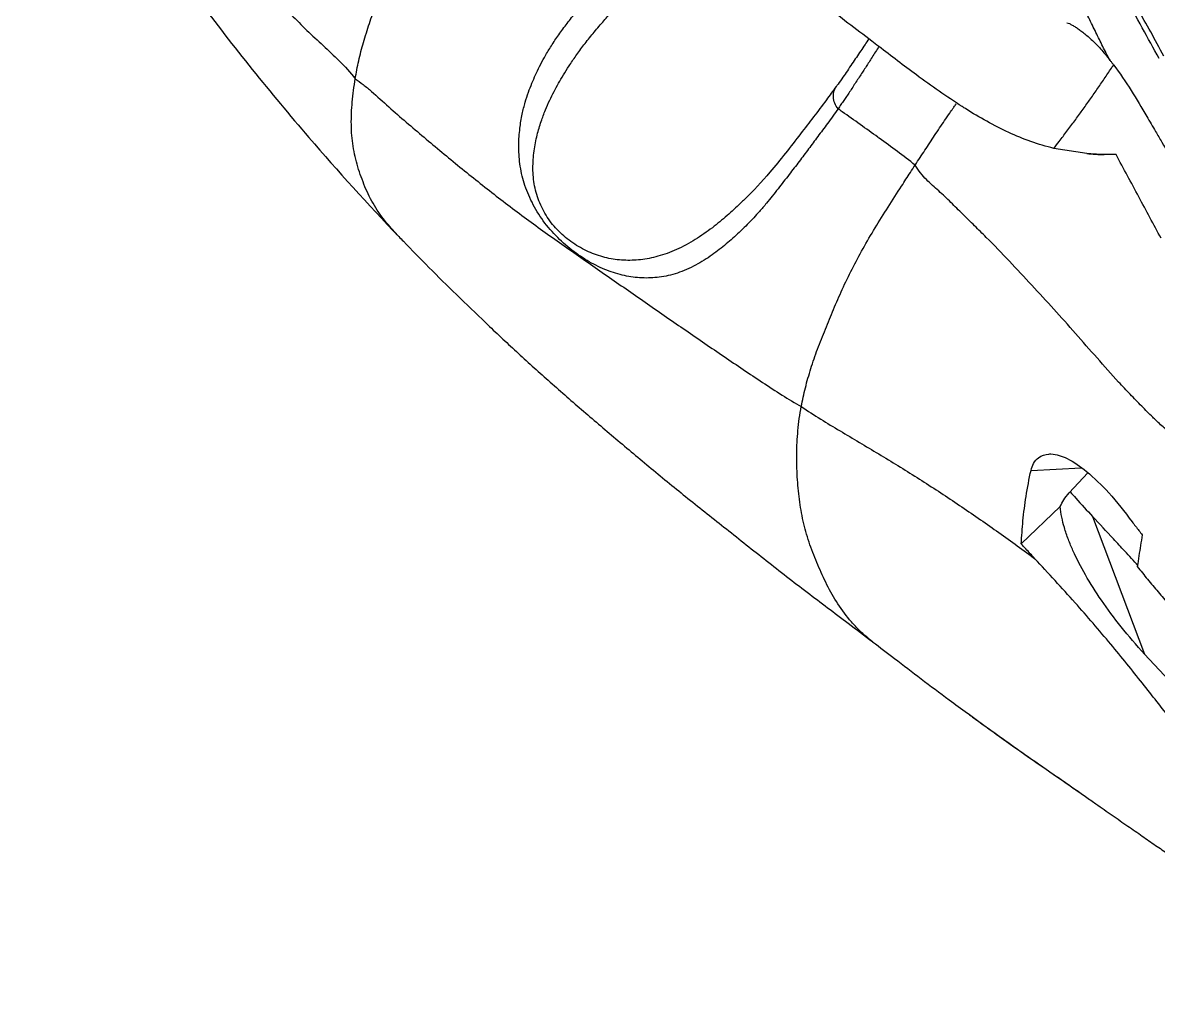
# Model space of a CAD drawing. Header units: inches. Extents: x 133169 to 134399, y -43543 to -42673.
# Drawn here: x 133283.95 to 133309.28, y -43423.07 to -43401.25 of the extents above; entities that cross this region are included whole.
import ezdxf

# ---------------------------------------------------------------- set-up
doc = ezdxf.new("R2010")
doc.units = ezdxf.units.IN
doc.header["$LTSCALE"] = 2
doc.header["$MEASUREMENT"] = 0
doc.layers.get('0').update_dxf_attribs({"linetype": 'CONTINUOUS'})

msp = doc.modelspace()

# ---------------------------------------------------------------- linework, layer by layer
at = {"color": 7, "linetype": 'Continuous'}
for p, q in [((133302.094, -43402.674), (133302.095, -43402.672)), ((133307.682, -43404.166), (133306.948, -43404.05)), ((133300.062, -43405.178), (133300.052, -43405.187)), ((133292.337, -43406.015), (133292.337, -43406.014)), ((133306.439, -43411.231), (133307.555, -43411.173)), ((133307.704, -43411.281), (133307.29, -43411.734)), ((133307.093, -43412.037), (133306.221, -43412.87)), ((133307.812, -43412.258), (133308.974, -43415.325)), ((133302.908, -43415.054), (133302.907, -43415.053)), ((133310.434, -43416.901), (133308.974, -43415.325)), ((133305.019, -43416.643), (133305.034, -43416.654)), ((133307.646, -43418.497), (133307.656, -43418.504))]:
    msp.add_line(p, q, dxfattribs=at)
for points, start_tangent, end_tangent in [([(133283.949, -43393.103), (133284.177, -43393.501), (133284.422, -43393.945), (133284.677, -43394.388), (133284.941, -43394.824), (133285.488, -43395.676), (133286.055, -43396.513), (133286.64, -43397.333), (133287.254, -43398.127), (133287.894, -43398.895), (133288.559, -43399.637), (133289.24, -43400.362), (133289.935, -43401.07), (133290.29, -43401.418), (133290.648, -43401.757), (133291.006, -43402.097), (133291.366, -43402.498)], (0.514372, -0.857567), (0.610108, -0.792319)), ([(133284.394, -43395.308), (133285.722, -43397.649), (133287.858, -43400.731), (133290.333, -43403.808), (133292.337, -43406.014)], (0.451911, -0.892063), (0.69341, -0.720543)), ([(133291.366, -43402.498), (133291.444, -43402.098), (133291.55, -43401.687), (133291.682, -43401.269), (133291.827, -43400.848), (133291.993, -43400.421), (133292.184, -43399.987), (133292.391, -43399.55), (133292.602, -43399.113), (133292.827, -43398.671), (133293.061, -43398.229), (133293.313, -43397.781), (133293.588, -43397.328)], (0.161038, 0.986948), (0.532084, 0.846692)), ([(133300.052, -43405.187), (133299.962, -43405.274), (133299.66, -43405.55), (133299.331, -43405.819), (133298.951, -43406.081), (133298.53, -43406.308), (133298.118, -43406.457), (133297.729, -43406.532), (133297.351, -43406.544), (133296.98, -43406.492), (133296.615, -43406.374), (133296.261, -43406.186), (133295.942, -43405.935), (133295.677, -43405.624), (133295.483, -43405.267), (133295.368, -43404.887), (133295.33, -43404.495), (133295.356, -43404.106), (133295.425, -43403.752), (133295.514, -43403.449), (133295.608, -43403.194), (133295.704, -43402.977), (133295.801, -43402.782), (133295.9, -43402.598), (133296.008, -43402.413), (133296.134, -43402.212), (133296.288, -43401.987), (133296.468, -43401.743), (133296.67, -43401.488), (133296.886, -43401.233), (133297.09, -43401.001), (133297.271, -43400.802), (133297.435, -43400.627), (133297.586, -43400.469), (133297.726, -43400.327), (133297.854, -43400.199), (133297.97, -43400.085)], (-0.71573, -0.698377), (0.715038, 0.699085)), ([(133295.883, -43401.549), (133296.069, -43401.295), (133296.268, -43401.041), (133296.458, -43400.814), (133296.626, -43400.621), (133296.781, -43400.45), (133296.926, -43400.296), (133297.061, -43400.158), (133297.185, -43400.035), (133297.299, -43399.925)], (0.572871, 0.819645), (0.722304, 0.691576)), ([(133308.205, -43402.09), (133308.118, -43401.932), (133308.038, -43401.777), (133307.963, -43401.621), (133307.887, -43401.464), (133307.809, -43401.305), (133307.728, -43401.142), (133307.643, -43400.976), (133307.551, -43400.803), (133307.45, -43400.617), (133307.339, -43400.415), (133307.216, -43400.197), (133307.08, -43399.962)], (-0.499019, 0.866591), (-0.505494, 0.86283)), ([(133309.108, -43401.454), (133308.527, -43400.429)], (-0.484867, 0.874588), (-0.502487, 0.864585)), ([(133302.886, -43401.658), (133301.825, -43400.853)], (-0.794767, 0.606915), (-0.798553, 0.601924)), ([(133308.921, -43401.363), (133308.511, -43400.636)], (-0.485593, 0.874185), (-0.497454, 0.867491)), ([(133307.238, -43401.248), (133307.296, -43401.269), (133307.36, -43401.302), (133307.432, -43401.344), (133307.51, -43401.397), (133307.595, -43401.46), (133307.686, -43401.534), (133307.783, -43401.62), (133307.885, -43401.719), (133307.99, -43401.831), (133308.097, -43401.955), (133308.205, -43402.09)], (0.966528, -0.256561), (0.612389, -0.790556)), ([(133309.298, -43402.049), (133308.921, -43401.363)], (-0.478026, 0.878346), (-0.485593, 0.874185)), ([(133300.38, -43405.458), (133300.253, -43405.597), (133299.965, -43405.889), (133299.679, -43406.149), (133299.368, -43406.395), (133299.007, -43406.627), (133298.6, -43406.813), (133298.195, -43406.915), (133297.807, -43406.94), (133297.42, -43406.897), (133297.03, -43406.787), (133296.638, -43406.606), (133296.246, -43406.354), (133295.882, -43406.039), (133295.561, -43405.666), (133295.309, -43405.253), (133295.134, -43404.826), (133295.039, -43404.394), (133295.014, -43403.976), (133295.039, -43403.602), (133295.091, -43403.285), (133295.158, -43403.021), (133295.23, -43402.797), (133295.307, -43402.598), (133295.389, -43402.412), (133295.479, -43402.224), (133295.586, -43402.021), (133295.721, -43401.794), (133295.883, -43401.549)], (-0.662979, -0.748638), (0.572871, 0.819645)), ([(133302.822, -43401.609), (133302.737, -43401.735)], (-0.560827, -0.827933), (-0.558453, -0.829536)), ([(133309.403, -43401.991), (133309.108, -43401.454)], (-0.478927, 0.877855), (-0.484867, 0.874588)), ([(133302.737, -43401.735), (133302.64, -43401.878), (133302.545, -43402.02), (133302.444, -43402.168)], (-0.558453, -0.829536), (-0.560281, -0.828303)), ([(133303.049, -43401.781), (133303.03, -43401.81), (133302.951, -43401.93), (133302.877, -43402.046)], (-0.562167, -0.827023), (-0.538805, -0.842431)), ([(133303.042, -43401.777), (133302.886, -43401.658)], (-0.794356, 0.607453), (-0.794767, 0.606915)), ([(133303.883, -43402.413), (133303.042, -43401.777)], (-0.803539, 0.595253), (-0.794356, 0.607453)), ([(133302.877, -43402.046), (133302.809, -43402.151), (133302.744, -43402.252), (133302.679, -43402.354), (133302.609, -43402.462), (133302.534, -43402.573), (133302.462, -43402.686), (133302.393, -43402.792), (133302.327, -43402.89), (133302.263, -43402.983)], (-0.538805, -0.842431), (-0.572127, -0.820165)), ([(133308.205, -43402.09), (133308.242, -43402.139), (133308.28, -43402.188)], (0.612389, -0.790556), (0.603871, -0.797082)), ([(133302.444, -43402.168), (133302.344, -43402.318), (133302.243, -43402.465), (133302.135, -43402.616), (133302.095, -43402.672)], (-0.560281, -0.828303), (-0.583044, -0.81244)), ([(133306.948, -43404.05), (133307.064, -43403.898), (133307.241, -43403.665), (133307.414, -43403.433), (133307.582, -43403.203), (133307.746, -43402.972), (133307.91, -43402.737), (133308.073, -43402.499), (133308.233, -43402.26), (133308.28, -43402.188)], (0.612374, 0.790568), (0.546306, 0.837585)), ([(133308.28, -43402.188), (133308.672, -43402.76), (133309.021, -43403.336), (133309.218, -43403.673)], (0.603611, -0.797279), (0.504177, -0.8636)), ([(133292.337, -43406.014), (133292.074, -43405.719), (133291.792, -43405.326), (133291.583, -43404.904), (133291.425, -43404.462), (133291.319, -43404.002), (133291.279, -43403.518), (133291.3, -43403.016), (133291.366, -43402.498)], (-0.694304, 0.719682), (0.154243, 0.988033)), ([(133291.366, -43402.498), (133291.544, -43402.626), (133291.728, -43402.779), (133292.112, -43403.123), (133292.505, -43403.466), (133292.901, -43403.802), (133293.701, -43404.466), (133294.513, -43405.112), (133295.341, -43405.735), (133296.187, -43406.333), (133297.035, -43406.926), (133297.885, -43407.518), (133298.737, -43408.106), (133299.592, -43408.691), (133300.451, -43409.268), (133300.885, -43409.55), (133301.316, -43409.807)], (0.837176, -0.546933), (0.871779, -0.489899)), ([(133304.984, -43403.169), (133304.904, -43403.118), (133303.883, -43402.413)], (-0.848378, 0.52939), (-0.803963, 0.594679)), ([(133302.093, -43402.673), (133301.874, -43402.971)], (-0.586662, -0.809832), (-0.598032, -0.801472)), ([(133302.134, -43403.167), (133302.032, -43402.905), (133302.094, -43402.674)], (-0.60022, 0.799835), (0.577067, 0.816697)), ([(133301.874, -43402.971), (133301.3, -43403.723)], (-0.598032, -0.801472), (-0.611633, -0.791142)), ([(133302.199, -43403.074), (133302.134, -43403.167)], (-0.574853, -0.818257), (-0.568891, -0.822413)), ([(133302.263, -43402.983), (133302.199, -43403.074)], (-0.572127, -0.820165), (-0.574853, -0.818257)), ([(133304.697, -43403.162), (133304.744, -43403.096), (133304.771, -43403.06)], (0.58331, 0.812249), (0.591961, 0.805966)), ([(133302.134, -43403.167), (133301.899, -43403.496)], (-0.573406, -0.819271), (-0.588985, -0.808144)), ([(133303.024, -43403.802), (133302.23, -43403.235), (133302.134, -43403.167)], (-0.809182, 0.587558), (-0.817573, 0.575824)), ([(133303.855, -43404.422), (133303.964, -43404.256), (133304.074, -43404.091), (133304.182, -43403.926), (133304.29, -43403.761), (133304.401, -43403.595), (133304.512, -43403.43), (133304.625, -43403.264), (133304.697, -43403.162)], (0.535551, 0.844503), (0.58331, 0.812249)), ([(133306.948, -43404.05), (133305.943, -43403.695), (133304.984, -43403.169)], (-0.973027, 0.230692), (-0.848378, 0.52939)), ([(133301.899, -43403.496), (133301.683, -43403.787), (133301.477, -43404.063), (133301.269, -43404.34), (133301.043, -43404.634), (133300.798, -43404.949)], (-0.588985, -0.808144), (-0.617322, -0.786711)), ([(133301.3, -43403.723), (133300.612, -43404.584), (133300.052, -43405.187)], (-0.611633, -0.791142), (-0.715138, -0.698983)), ([(133303.855, -43404.422), (133303.055, -43403.824), (133303.024, -43403.802)], (-0.792444, 0.609945), (-0.809182, 0.587558)), ([(133309.218, -43403.673), (133309.356, -43403.908), (133309.684, -43404.468)], (0.504177, -0.8636), (0.50297, -0.864304)), ([(133308.033, -43404.187), (133307.682, -43404.166)], (-0.999516, 0.031104), (-0.996067, 0.088608)), ([(133307.682, -43404.167), (133308.074, -43404.19)], (0.995933, -0.090094), (0.999632, -0.027122)), ([(133303.749, -43404.586), (133303.855, -43404.422)], (0.544683, 0.838642), (0.542803, 0.83986)), ([(133309.227, -43410.116), (133309.154, -43410.046), (133308.908, -43409.798), (133308.652, -43409.533), (133308.393, -43409.26), (133307.912, -43408.723), (133307.43, -43408.176), (133306.949, -43407.635), (133306.455, -43407.097), (133305.956, -43406.563), (133305.442, -43406.035), (133305.18, -43405.776), (133304.916, -43405.516), (133304.651, -43405.255), (133304.381, -43405), (133304.108, -43404.747), (133303.977, -43404.599), (133303.855, -43404.422)], (-0.72784, 0.685747), (-0.506778, 0.862077)), ([(133308.335, -43404.189), (133308.033, -43404.187)], (-0.999875, -0.015826), (-0.999516, 0.031104)), ([(133309.34, -43406.054), (133308.843, -43405.131), (133308.335, -43404.189)], (-0.478541, 0.878065), (-0.478763, 0.877944)), ([(133301.316, -43409.807), (133301.407, -43409.388), (133301.528, -43408.96), (133301.677, -43408.525), (133301.853, -43408.083), (133302.034, -43407.64), (133302.229, -43407.194), (133302.45, -43406.742), (133302.693, -43406.285), (133302.961, -43405.824), (133303.25, -43405.359), (133303.552, -43404.89), (133303.749, -43404.586)], (0.181252, 0.983437), (0.544683, 0.838642)), ([(133300.798, -43404.949), (133300.537, -43405.274), (133300.38, -43405.458)], (-0.617322, -0.786711), (-0.662979, -0.748638)), ([(133292.337, -43406.015), (133292.439, -43406.12), (133293.01, -43406.704), (133293.623, -43407.311), (133294.276, -43407.94), (133294.96, -43408.58), (133295.67, -43409.222), (133296.411, -43409.871), (133297.177, -43410.524), (133297.967, -43411.185), (133298.787, -43411.855), (133299.644, -43412.536), (133300.534, -43413.24), (133301.445, -43413.946), (133302.36, -43414.638), (133302.908, -43415.054)], (0.694313, -0.719673), (0.797019, -0.603955)), ([(133302.907, -43415.053), (133302.76, -43414.935), (133302.566, -43414.753), (133302.394, -43414.56), (133302.099, -43414.155), (133301.861, -43413.726), (133301.661, -43413.283), (133301.489, -43412.829), (133301.358, -43412.36), (133301.273, -43411.874), (133301.226, -43411.376), (133301.214, -43410.866), (133301.24, -43410.345), (133301.316, -43409.807)], (-0.797305, 0.603576), (0.190337, 0.981719)), ([(133301.316, -43409.807), (133301.748, -43410.088), (133302.179, -43410.349), (133303.042, -43410.863), (133303.898, -43411.39), (133304.74, -43411.94), (133305.569, -43412.509), (133306.387, -43413.097), (133306.525, -43413.199)], (0.825635, -0.564205), (0.804241, -0.594304)), ([(133309.605, -43410.452), (133309.521, -43410.377), (133309.436, -43410.304), (133309.227, -43410.116)], (-0.730985, 0.682394), (-0.72784, 0.685747)), ([(133306.439, -43411.231), (133306.604, -43410.947), (133306.839, -43410.865)], (0.21798, 0.975953), (0.997709, 0.067656)), ([(133306.839, -43410.865), (133306.884, -43410.864), (133307.242, -43410.965), (133307.675, -43411.253), (133308.173, -43411.73), (133308.694, -43412.375)], (0.997709, 0.067656), (0.600907, -0.799319)), ([(133306.221, -43412.87), (133306.259, -43412.355), (133306.33, -43411.81), (133306.439, -43411.231)], (0.06947, 0.997584), (0.21798, 0.975953)), ([(133307.093, -43412.037), (133307.169, -43411.889), (133307.29, -43411.734)], (0.337817, 0.941212), (0.674445, 0.738325)), ([(133307.314, -43411.708), (133307.438, -43411.85)], (0.654984, -0.755643), (0.664103, -0.747641)), ([(133307.438, -43411.85), (133307.812, -43412.258)], (0.664103, -0.747641), (0.683864, -0.72961)), ([(133307.273, -43412.771), (133307.183, -43412.504), (133307.093, -43412.037)], (-0.354956, 0.934883), (-0.070208, 0.997532)), ([(133308.278, -43412.759), (133307.812, -43412.258)], (-0.679315, 0.733847), (-0.683864, 0.72961)), ([(133308.694, -43412.375), (133308.77, -43412.474), (133308.845, -43412.571), (133308.921, -43412.668)], (0.600907, -0.799319), (0.6232, -0.782063)), ([(133308.974, -43415.325), (133308.448, -43414.715), (133308.008, -43414.123), (133307.652, -43413.558), (133307.375, -43413.018), (133307.273, -43412.771)], (-0.679675, 0.733514), (-0.354956, 0.934883)), ([(133308.528, -43413.03), (133308.278, -43412.759)], (-0.675881, 0.737011), (-0.679315, 0.733847)), ([(133308.921, -43412.668), (133308.882, -43412.902), (133308.844, -43413.137), (133308.81, -43413.373)], (-0.172964, -0.984928), (-0.135457, -0.990783)), ([(133306.525, -43413.199), (133306.423, -43413.089), (133306.322, -43412.98), (133306.221, -43412.87)], (-0.678639, 0.734472), (-0.676958, 0.736022)), ([(133308.826, -43413.358), (133308.528, -43413.03)], (-0.67084, 0.741602), (-0.675881, 0.737011)), ([(133311.335, -43418.758), (133310.808, -43418.148), (133310.2, -43417.508), (133309.571, -43416.789), (133308.926, -43415.978), (133308.217, -43415.106), (133307.423, -43414.18), (133306.525, -43413.199)], (-0.545294, 0.838245), (-0.678633, 0.734478)), ([(133308.81, -43413.373), (133309.039, -43413.658), (133309.274, -43413.939)], (0.61745, -0.78661), (0.645997, -0.76334)), ([(133309.274, -43413.939), (133309.514, -43414.223)], (0.645997, -0.76334), (0.640685, -0.767803)), ([(133302.907, -43415.053), (133303.391, -43415.422), (133303.986, -43415.876), (133304.614, -43416.345), (133305.019, -43416.643)], (0.7971, -0.603847), (0.806934, -0.590641)), ([(133305.034, -43416.654), (133305.275, -43416.83), (133305.895, -43417.277), (133306.547, -43417.735), (133307.164, -43418.161), (133307.646, -43418.497)], (0.806914, -0.59067), (0.819046, -0.573728)), ([(133305.034, -43416.654), (133305.172, -43416.755), (133306.169, -43417.469), (133307.177, -43418.169), (133307.646, -43418.497)], (0.807014, -0.590532), (0.818577, -0.574396)), ([(133307.656, -43418.504), (133307.887, -43418.666), (133308.251, -43418.92), (133308.598, -43419.161), (133308.921, -43419.384), (133309.219, -43419.591), (133309.499, -43419.786), (133309.756, -43419.967), (133309.991, -43420.132), (133310.222, -43420.296), (133310.46, -43420.466), (133310.705, -43420.641), (133310.948, -43420.813), (133311.165, -43420.968), (133311.349, -43421.1), (133311.494, -43421.206), (133311.607, -43421.291), (133311.709, -43421.37), (133311.821, -43421.458), (133311.943, -43421.558), (133312.078, -43421.668), (133312.22, -43421.785), (133312.383, -43421.921), (133312.571, -43422.073), (133312.767, -43422.227), (133312.958, -43422.372), (133313.139, -43422.504), (133313.309, -43422.626), (133313.469, -43422.739), (133313.626, -43422.85), (133313.782, -43422.961), (133313.932, -43423.068)], (0.818558, -0.574424), (0.810355, -0.585939))]:
    msp.add_spline(points, degree=3, dxfattribs=dict(at, start_tangent=start_tangent, end_tangent=end_tangent))

doc.saveas('drawing.dxf')
